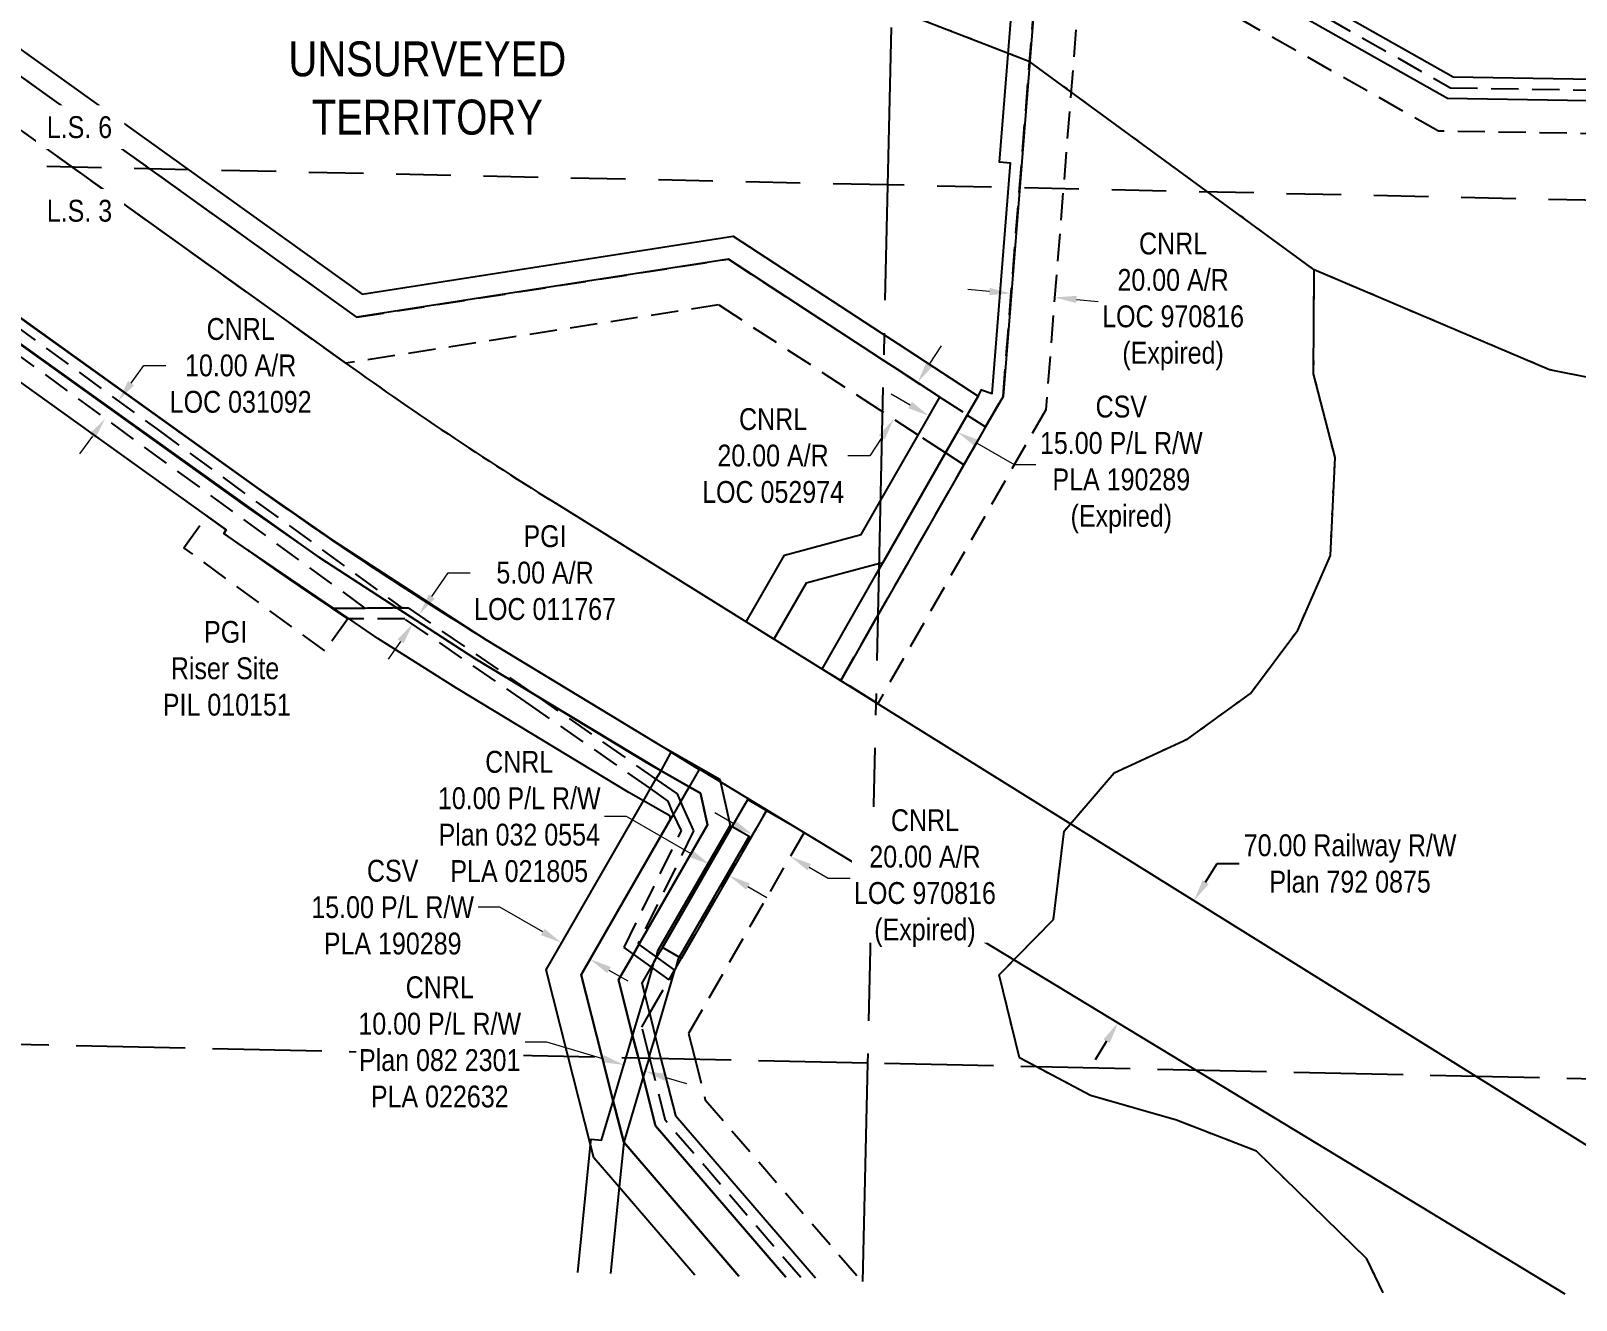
# Model space of a CAD drawing. Extents: x 395442 to 398211, y 6070208 to 6072971.
# Drawn here: x 396847 to 397555, y 6071136 to 6071717 of the extents above; entities that cross this region are included whole.
import ezdxf

# ---------------------------------------------------------------- set-up
doc = ezdxf.new("R2010")
doc.units = 0
doc.header["$LTSCALE"] = 5
doc.header["$PDSIZE"] = 0.5
for name, pattern in [('foc-ACCESSROAD', [3.75, 2.5, -1.25]), ('foc-LSD', [8, 5, -3]), ('foc-QUARTERLINE', [33, 25, -3, 2, -3]), ('foc-UNSURVEYED', [12.5, 10, -2.5]), ('foc-WHEELTRACKS', [2, 0.4, -1.6])]:
    doc.linetypes.add(name, pattern=pattern)
doc.layers.get('Defpoints').update_dxf_attribs({"color": 9})
for name, color, linetype in [('C-AR', 13, 'foc-ACCESSROAD'), ('C-RW', 13, 'Continuous'), ('F-AR', 190, 'foc-ACCESSROAD'), ('F-RW', 190, 'Continuous'), ('F-WS', 190, 'foc-ACCESSROAD'), ('L-SECQ', 8, 'foc-QUARTERLINE'), ('L-SECTION-LSD', 7, 'foc-LSD'), ('L-TITLEDB', 4, 'Continuous'), ('L-TITLEDB-T', 4, 'Continuous'), ('L-UNS-T', 3, 'Continuous'), ('L-USEC', 7, 'foc-UNSURVEYED'), ('T-WATER-P3', 160, 'foc-WHEELTRACKS')]:
    doc.layers.add(name, color=color, linetype=linetype)
for name, color, linetype, lineweight in [('C-AR-T', 13, 'Continuous', 9), ('C-RW-T', 13, 'Continuous', 9), ('F-AR-T', 190, 'Continuous', 9), ('F-RW-T', 190, 'Continuous', 9), ('F-WS-T', 190, 'Continuous', 9)]:
    doc.layers.add(name, color=color, linetype=linetype, lineweight=lineweight)
doc.styles.add('100L', font='ARIALN.TTF', dxfattribs={"height": 11})
doc.styles.add('80CG', font='ARIALN.TTF', dxfattribs={"height": 10})
doc.styles.add('80L', font='ARIALN.TTF', dxfattribs={"height": 10})
doc.styles.add('foc-LtypeFont', font='ARIALN.TTF', dxfattribs={"height": 7.35})
doc.linetypes.add('foc-TOPO-flowdirection-NOLINE', pattern='A,0,[">",foc-LtypeFont,S=0.3,R=0,X=0,Y=-0.945],-20,[">",foc-LtypeFont,S=0.3,R=0,X=0,Y=-0.945],0', length=20)
doc.dimstyles.new('Compass 5 000', dxfattribs={"dimscale": 5, "dimtxt": 9, "dimasz": 2, "dimexe": 0.2, "dimexo": 0.0625, "dimgap": 0.5, "dimtad": 0, "dimtih": 1, "dimtoh": 1, "dimzin": 0, "dimdsep": 46, "dimtxsty": '80CG', "dimcen": 0.1, "dimse1": 1, "dimse2": 1, "dimclrd": 256, "dimclrt": 256, "dimaunit": 1, "dimadec": 4, "dimazin": 0, "dimtfac": 0.06, "dimtofl": 0, "dimtmove": 0, "dimatfit": 1, "dimfxl": 0.2, "dimtolj": 1, "dimtzin": 0, "dimlwd": -1, "dimarcsym": 0})

# ---------------------------------------------------------------- blocks, each defined once
blk = doc.blocks.new('*D501')
at = {"layer": 'C-AR-T', "transparency": 16777216}
for p, q in [((397286.29, 6071597.66), (397276.33, 6071598.57)), ((397326.12, 6071594.02), (397336.08, 6071593.11))]:
    blk.add_line(p, q, dxfattribs=at)
for points in [[(397286.44, 6071599.32), (397286.13, 6071596), (397296.25, 6071596.75)], [(397326.28, 6071595.68), (397325.97, 6071592.36), (397316.16, 6071594.93)]]:
    blk.add_solid(points, dxfattribs=at)
at = {"layer": 'Defpoints', "color": 0, "transparency": 16777216}
for p in [(397316.16, 6071594.93), (397293.78, 6071569.77), (397313.7, 6071567.95)]:
    blk.add_point(p, dxfattribs=at)
at = {"layer": 'C-AR-T', "transparency": 16777216, "insert": (397370.38, 6071593.11), "char_height": 10, "attachment_point": 5, "style": '80CG'}
blk.add_mtext('\\A1;CNRL\\P20.00 A/R\\PLOC 970816\\P(Expired)', dxfattribs=at)
blk = doc.blocks.new('*D505')
at = {"layer": 'C-AR-T', "transparency": 16777216}
for p, q in [((397258.83, 6071564.34), (397264.3, 6071572.72)), ((397236.98, 6071530.85), (397231.51, 6071522.47)), ((397231.51, 6071522.47), (397221.51, 6071522.47))]:
    blk.add_line(p, q, dxfattribs=at)
for points in [[(397257.44, 6071565.25), (397260.23, 6071563.43), (397253.37, 6071555.97)], [(397235.58, 6071531.76), (397238.37, 6071529.94), (397242.44, 6071539.22)]]:
    blk.add_solid(points, dxfattribs=at)
at = {"layer": 'Defpoints', "color": 0, "transparency": 16777216}
for p in [(397255.13, 6071554.81), (397242.44, 6071539.22), (397244.21, 6071538.07)]:
    blk.add_point(p, dxfattribs=at)
at = {"layer": 'C-AR-T', "transparency": 16777216, "insert": (397187.22, 6071522.47), "char_height": 10, "attachment_point": 5, "style": '80CG'}
blk.add_mtext('\\A1;CNRL\\P20.00 A/R\\PLOC 052974', dxfattribs=at)
blk = doc.blocks.new('*D506')
at = {"layer": 'Defpoints', "color": 0, "transparency": 16777216}
for p in [(397258.83, 6071541.04), (397271.67, 6071533.26), (397271.86, 6071533.59)]:
    blk.add_point(p, dxfattribs=at)
at = {"layer": 'F-RW-T', "transparency": 16777216}
for p, q in [((397249.96, 6071545.67), (397241.28, 6071550.63)), ((397280.35, 6071528.3), (397297.58, 6071518.45)), ((397297.58, 6071518.45), (397307.58, 6071518.45))]:
    blk.add_line(p, q, dxfattribs=at)
for points in [[(397250.79, 6071547.11), (397249.13, 6071544.22), (397258.64, 6071540.71)], [(397281.18, 6071529.74), (397279.52, 6071526.85), (397271.67, 6071533.26)]]:
    blk.add_solid(points, dxfattribs=at)
at = {"layer": 'F-RW-T', "transparency": 16777216, "insert": (397346.67, 6071518.45), "char_height": 10, "attachment_point": 5, "style": '80CG'}
blk.add_mtext('\\A1;CSV\\P15.00 P/L R/W\\PPLA 190289\\P(Expired)', dxfattribs=at)
blk = doc.blocks.new('*D509')
at = {"layer": 'C-AR-T', "transparency": 16777216}
for p, q in [((397169.19, 6071353.95), (397160.52, 6071358.94)), ((397203.8, 6071334.06), (397212.47, 6071329.07)), ((397212.47, 6071329.07), (397222.47, 6071329.07))]:
    blk.add_line(p, q, dxfattribs=at)
for points in [[(397170.02, 6071355.4), (397168.36, 6071352.51), (397177.86, 6071348.97)], [(397204.63, 6071335.5), (397202.97, 6071332.61), (397195.13, 6071339.04)]]:
    blk.add_solid(points, dxfattribs=at)
at = {"layer": 'Defpoints', "color": 0, "transparency": 16777216}
for p in [(397177.32, 6071348.03), (397194.59, 6071338.1), (397195.13, 6071339.04)]:
    blk.add_point(p, dxfattribs=at)
at = {"layer": 'C-AR-T', "transparency": 16777216, "insert": (397256.77, 6071329.07), "char_height": 10, "attachment_point": 5, "style": '80CG', "bg_fill": 3, "box_fill_scale": 1.1, "bg_fill_color": 256, "bg_fill_true_color": 13158600, "bg_fill_transparency": 0}
blk.add_mtext('\\A1;CNRL\\P20.00 A/R\\PLOC 970816\\P(Expired)', dxfattribs=at)
blk = doc.blocks.new('*D510')
at = {"layer": 'Defpoints', "color": 0, "transparency": 16777216}
for p in [(397022.38, 6071445.68), (397100.81, 6071391.11), (397103.67, 6071395.24)]:
    blk.add_point(p, dxfattribs=at)
at = {"layer": 'F-AR-T', "transparency": 16777216}
for p, q in [((397030.96, 6071458.01), (397038.51, 6071468.87)), ((397038.51, 6071468.87), (397048.51, 6071468.87)), ((397016.67, 6071437.47), (397010.96, 6071429.26))]:
    blk.add_line(p, q, dxfattribs=at)
for points in [[(397029.59, 6071458.97), (397032.33, 6071457.06), (397025.25, 6071449.8)], [(397015.3, 6071438.42), (397018.04, 6071436.52), (397022.38, 6071445.68)]]:
    blk.add_solid(points, dxfattribs=at)
at = {"layer": 'F-AR-T', "transparency": 16777216, "insert": (397082.81, 6071468.87), "char_height": 10, "attachment_point": 5, "style": '80CG'}
blk.add_mtext('\\A1;PGI\\P5.00 A/R\\PLOC 011767', dxfattribs=at)
blk = doc.blocks.new('*D511')
at = {"layer": 'C-AR-T', "transparency": 16777216}
for p, q in [((396893.27, 6071555.67), (396899.16, 6071563.75)), ((396899.16, 6071563.75), (396909.16, 6071563.75)), ((396875.58, 6071531.44), (396869.69, 6071523.37))]:
    blk.add_line(p, q, dxfattribs=at)
for points in [[(396891.92, 6071556.65), (396894.62, 6071554.69), (396887.37, 6071547.59)], [(396874.24, 6071532.43), (396876.93, 6071530.46), (396881.48, 6071539.52)]]:
    blk.add_solid(points, dxfattribs=at)
at = {"layer": 'Defpoints', "color": 0, "transparency": 16777216}
for p in [(396881.48, 6071539.52), (396908.75, 6071531.99), (396902.86, 6071523.91)]:
    blk.add_point(p, dxfattribs=at)
at = {"layer": 'C-AR-T', "transparency": 16777216, "insert": (396943.44, 6071563.75), "char_height": 10, "attachment_point": 5, "style": '80CG'}
blk.add_mtext('\\A1;CNRL\\P10.00 A/R\\PLOC 031092', dxfattribs=at)
blk = doc.blocks.new('*D515')
at = {"layer": 'Defpoints', "color": 0, "transparency": 16777216}
for p in [(397134.14, 6071375.46), (397147.14, 6071367.98), (397090.4, 6071299.44)]:
    blk.add_point(p, dxfattribs=at)
at = {"layer": 'F-RW-T', "transparency": 16777216}
for p, q in [((397062.12, 6071315.71), (397052.12, 6071315.71)), ((397081.73, 6071304.43), (397062.12, 6071315.71)), ((397112.07, 6071286.97), (397120.74, 6071281.98))]:
    blk.add_line(p, q, dxfattribs=at)
for points in [[(397082.56, 6071305.87), (397080.9, 6071302.98), (397090.4, 6071299.44)], [(397112.9, 6071288.42), (397111.24, 6071285.53), (397103.4, 6071291.96)]]:
    blk.add_solid(points, dxfattribs=at)
at = {"layer": 'F-RW-T', "transparency": 16777216, "insert": (397013.04, 6071315.71), "char_height": 10, "attachment_point": 5, "style": '80CG'}
blk.add_mtext('\\A1;CSV\\P15.00 P/L R/W\\PPLA 190289', dxfattribs=at)
blk = doc.blocks.new('*D516')
at = {"layer": 'C-RW-T', "transparency": 16777216}
for p, q in [((397083.68, 6071254.02), (397073.68, 6071254.02)), ((397109.34, 6071246.38), (397083.68, 6071254.02)), ((397138.06, 6071237.84), (397147.64, 6071234.98))]:
    blk.add_line(p, q, dxfattribs=at)
for points in [[(397109.81, 6071247.98), (397108.86, 6071244.79), (397118.92, 6071243.53)], [(397138.53, 6071239.43), (397137.58, 6071236.24), (397128.47, 6071240.69)]]:
    blk.add_solid(points, dxfattribs=at)
at = {"layer": 'Defpoints', "color": 0, "transparency": 16777216}
for p in [(397123.1, 6071257.57), (397132.65, 6071254.73), (397118.92, 6071243.53)]:
    blk.add_point(p, dxfattribs=at)
at = {"layer": 'C-RW-T', "transparency": 16777216, "insert": (397034.59, 6071254.02), "char_height": 10, "attachment_point": 5, "style": '80CG', "bg_fill": 3, "box_fill_scale": 1.1, "bg_fill_color": 256, "bg_fill_true_color": 13158600, "bg_fill_transparency": 0}
blk.add_mtext('\\A1;CNRL\\P10.00 P/L R/W\\PPlan 082 2301\\PPLA 022632', dxfattribs=at)
blk = doc.blocks.new('*D517')
at = {"layer": 'C-RW-T', "transparency": 16777216}
for p, q in [((397120.09, 6071357.23), (397110.09, 6071357.23)), ((397149.66, 6071340.22), (397120.09, 6071357.23)), ((397175.73, 6071325.22), (397184.39, 6071320.23))]:
    blk.add_line(p, q, dxfattribs=at)
for points in [[(397150.49, 6071341.66), (397148.83, 6071338.77), (397158.33, 6071335.23)], [(397176.56, 6071326.67), (397174.9, 6071323.78), (397167.06, 6071330.21)]]:
    blk.add_solid(points, dxfattribs=at)
at = {"layer": 'Defpoints', "color": 0, "transparency": 16777216}
for p in [(397163.89, 6071344.9), (397158.33, 6071335.23), (397172.62, 6071339.88)]:
    blk.add_point(p, dxfattribs=at)
at = {"layer": 'C-RW-T', "transparency": 16777216, "insert": (397071, 6071357.23), "char_height": 10, "attachment_point": 5, "style": '80CG'}
blk.add_mtext('\\A1;CNRL\\P10.00 P/L R/W^JPlan 032 0554\\PPLA 021805', dxfattribs=at)
blk = doc.blocks.new('*D519')
at = {"layer": 'Defpoints', "color": 0, "transparency": 16777216}
for p in [(397379.98, 6071318.72), (397391.07, 6071311.82), (397356.29, 6071255.98)]:
    blk.add_point(p, dxfattribs=at)
at = {"layer": 'L-TITLEDB-T', "transparency": 16777216}
for p, q in [((397385.27, 6071327.21), (397390.56, 6071335.7)), ((397390.56, 6071335.7), (397400.56, 6071335.7)), ((397339.93, 6071254.4), (397334.64, 6071245.91))]:
    blk.add_line(p, q, dxfattribs=at)
for points in [[(397383.85, 6071328.09), (397386.68, 6071326.33), (397379.98, 6071318.72)], [(397338.51, 6071255.28), (397341.34, 6071253.51), (397345.21, 6071262.88)]]:
    blk.add_solid(points, dxfattribs=at)
at = {"layer": 'L-TITLEDB-T', "transparency": 16777216, "insert": (397451.44, 6071335.7), "char_height": 10, "attachment_point": 5, "style": '80CG'}
blk.add_mtext('\\A1;70.00 Railway R/W\\PPlan 792 0875', dxfattribs=at)

msp = doc.modelspace()

# ---------------------------------------------------------------- linework, layer by layer
at = {"layer": 'C-AR'}
for points in [[(397377.119, 6072267.377), (397357.014, 6072047.299), (397334.555, 6071801.459), (397331.779, 6071789.755), (397331.437, 6071788.311), (397330.458, 6071774.878), (397328.869, 6071754.869), (397312.081, 6071543.516), (397235.175, 6071408.99), (397232.843, 6071410.445), (397218.196, 6071419.555), (397233.668, 6071446.648), (397274.598, 6071518.243), (397284.538, 6071535.63), (397292.5, 6071549.558), (397310.519, 6071776.414), (397311.609, 6071791.36), (397314.759, 6071804.664), (397336.973, 6072047.738), (397355.718, 6072252.936)], [(396349.681, 6072049.583), (396418.363, 6072000.327), (396448.045, 6071979.049), (396996.566, 6071585.844), (397166.751, 6071612.48), (397236.411, 6071567.029), (397244.022, 6071562.064), (397263.568, 6071549.31), (397276.152, 6071541.1), (397284.538, 6071535.63), (397274.598, 6071518.243), (397266.214, 6071523.714), (397253.621, 6071531.93), (397235.875, 6071543.508), (397162.257, 6071591.542), (396991.644, 6071564.772), (396447.492, 6071954.968), (396417.808, 6071976.18), (396362.93, 6072015.574), (396349.127, 6072025.466)], [(398144.108, 6071559.372), (398074.314, 6071560.553), (398044.154, 6071561.063), (397888.692, 6071563.695), (397738.164, 6071666.953), (397491.922, 6071671.039), (397346.142, 6071753.507), (397328.869, 6071754.869), (397330.457, 6071774.87), (397355.368, 6071772.84), (397359.036, 6071769.182), (397497.339, 6071690.95), (397744.512, 6071686.848), (397895.045, 6071583.587), (398044.606, 6071581.056), (398074.766, 6071580.545), (398144.56, 6071579.364)], [(397199.865, 6071146.213), (397137.943, 6071218.07), (397130.579, 6071247.215), (397130.435, 6071247.717), (397127.109, 6071260.852), (397130.671, 6071267.037), (397139.609, 6071282.558), (397142.137, 6071286.92), (397142.477, 6071287.539), (397145.247, 6071292.354), (397184.249, 6071360.062), (397201.406, 6071349.961), (397148.483, 6071257.908), (397151.177, 6071247.266), (397156.171, 6071227.551), (397226.77, 6071145.625)]]:
    msp.add_lwpolyline(points, dxfattribs=at)
msp.add_lwpolyline([(396764.127, 6071637.56), (396796.738, 6071613.754), (396808.89, 6071604.884), (396905.022, 6071534.712), (397017.252, 6071452.791), (397014.996, 6071452.781), (397014.088, 6071452.776), (397000.4, 6071452.713), (396802.335, 6071597.291), (396790.183, 6071606.161), (396761.276, 6071627.263), (396745.297, 6071625.814), (396732.861, 6071634.729), (396754.197, 6071636.658), (396761.828, 6071637.35), (396764.127, 6071637.56)], close=True, dxfattribs=at)
at = {"layer": 'C-RW'}
for points in [[(397193.066, 6071146.361), (397133.389, 6071215.697), (397127.716, 6071238.027), (397125.224, 6071247.831), (397122.913, 6071256.932), (397121.824, 6071261.217), (397116.474, 6071282.515), (397123.252, 6071294.302), (397125.757, 6071298.658), (397157.266, 6071353.445), (397154.063, 6071367.947), (397148.83, 6071370.916), (397136.034, 6071378.198), (397050.695, 6071429.566), (396979.694, 6071475.642), (396415.455, 6071879.377), (396387.041, 6071899.782), (396346.901, 6071928.583)], [(397310.519, 6071776.414), (397292.5, 6071549.558), (397284.538, 6071535.63), (397274.598, 6071518.243), (397233.668, 6071446.648), (397218.198, 6071419.533), (397209.723, 6071424.794), (397234.146, 6071467.609), (397237.507, 6071473.494), (397266.214, 6071523.714), (397276.152, 6071541.1), (397281.123, 6071549.797), (397282.702, 6071552.56), (397287.601, 6071550.994), (397295.941, 6071656.471), (397290.961, 6071656.867), (397301.736, 6071792.151)], [(397378.776, 6071763.747), (397498.689, 6071695.926), (397746.081, 6071691.82)], [(397742.925, 6071681.874), (397495.985, 6071685.972), (397372.366, 6071755.891)], [(396811.491, 6071607.887), (396950.899, 6071507.981), (396985.355, 6071483.895), (397055.924, 6071438.196), (397134.519, 6071390.522), (397162.892, 6071374.427), (397167.559, 6071353.211), (397167.869, 6071351.812), (397136.55, 6071297.371), (397133.825, 6071292.83), (397133.235, 6071291.604), (397132.636, 6071290.546), (397131.422, 6071288.446), (397127.155, 6071281.033), (397128.497, 6071275.69), (397130.671, 6071267.037), (397131.518, 6071263.666), (397133.282, 6071256.719), (397135.598, 6071247.605), (397142.5, 6071220.44), (397206.592, 6071146.066)], [(397097.788, 6071148.442), (397103.624, 6071206.967), (397103.886, 6071209.592), (397108.678, 6071209.114), (397114.007, 6071227.015), (397118.147, 6071240.923), (397120.237, 6071247.939), (397122.913, 6071256.932), (397128.497, 6071275.69), (397131.962, 6071288.054), (397132.646, 6071290.53), (397133.235, 6071291.604), (397133.797, 6071292.88), (397134.353, 6071295.361), (397134.588, 6071296.147), (397167.559, 6071353.211), (397168.42, 6071352.713), (397176.2, 6071348.215), (397144.282, 6071292.941), (397143.835, 6071292.166), (397142.985, 6071289.311), (397142.475, 6071287.541), (397142.141, 6071286.914), (397133.282, 6071256.719), (397130.435, 6071247.717), (397130.592, 6071247.228), (397127.716, 6071238.027), (397118.81, 6071208.104), (397116.756, 6071187.511), (397112.827, 6071148.113)]]:
    msp.add_lwpolyline(points, dxfattribs=at)
msp.add_lwpolyline([(397184.248, 6071360.061), (397145.244, 6071292.359), (397144.282, 6071292.941), (397136.549, 6071297.372), (397167.873, 6071351.807), (397168.163, 6071352.272), (397168.42, 6071352.713), (397175.642, 6071365.122), (397184.248, 6071360.061)], close=True, dxfattribs=at)
at = {"layer": 'F-AR'}
msp.add_lwpolyline([(397020.124, 6071452.804), (397078.397, 6071412.843), (397133.548, 6071374.429), (397143.233, 6071367.685), (397144.85, 6071363.999), (397145.761, 6071361.921), (397150.789, 6071350.643), (397125.353, 6071298.949), (397125.757, 6071298.658), (397133.797, 6071292.88), (397142.141, 6071286.914), (397139.608, 6071282.56), (397131.962, 6071288.054), (397131.432, 6071288.436), (397123.252, 6071294.302), (397118.998, 6071297.355), (397145.272, 6071350.754), (397141.632, 6071358.407), (397140.99, 6071359.755), (397139.233, 6071364.374), (397131.041, 6071370.073), (397075.657, 6071408.611), (397018.575, 6071447.797), (396993.138, 6071447.73), (396992.511, 6071447.728), (396985.192, 6071452.628), (396985.943, 6071452.634), (396989.976, 6071452.665), (397000.4, 6071452.713), (397014.088, 6071452.776), (397014.996, 6071452.781), (397017.252, 6071452.791), (397020.124, 6071452.804)], close=True, dxfattribs=at)
at = {"layer": 'F-RW'}
for points in [[(396450.446, 6071989.652), (396999.064, 6071596.355), (397168.999, 6071622.952), (397236.679, 6071578.793), (397244.544, 6071573.662), (397281.123, 6071549.797), (397276.152, 6071541.1), (397266.214, 6071523.714), (397237.507, 6071473.494), (397234.261, 6071472.681), (397202.333, 6071464.082), (397187.578, 6071438.468), (397174.842, 6071446.399), (397192.433, 6071476.943), (397227.489, 6071486.384), (397234.867, 6071499.244), (397253.621, 6071531.93), (397263.568, 6071549.31), (397244.022, 6071562.064), (397236.411, 6071567.029), (397166.751, 6071612.48), (396996.566, 6071585.844), (396448.045, 6071979.049)], [(396804.928, 6071600.292), (396945.053, 6071499.866), (396979.694, 6071475.642), (397014.996, 6071452.781), (397050.648, 6071429.691), (397078.399, 6071412.856), (397129.295, 6071382.023), (397136.017, 6071378.209), (397148.831, 6071370.918), (397154.063, 6071367.947), (397157.266, 6071353.445), (397125.757, 6071298.658), (397123.252, 6071294.302), (397116.474, 6071282.515), (397121.824, 6071261.217), (397122.913, 6071256.932), (397125.224, 6071247.83), (397127.716, 6071238.027), (397133.389, 6071215.697), (397193.066, 6071146.361)], [(397171.545, 6071146.831), (397118.81, 6071208.104), (397114.007, 6071227.015), (397108.627, 6071248.191), (397099.315, 6071284.862), (397140.299, 6071356.09), (397139.987, 6071357.563), (397127.819, 6071364.472), (397121.2, 6071368.231), (397042.231, 6071416.076), (397006.173, 6071438.845), (396993.138, 6071447.73), (396985.943, 6071452.634), (396947.343, 6071478.873), (396946.999, 6071479.109), (396942.194, 6071482.413), (396935.701, 6071486.878), (396936.868, 6071488.503), (396928.704, 6071494.355), (396927.93, 6071494.91), (396829.961, 6071565.13)], [(397151.432, 6071147.27), (397116.756, 6071187.511), (397105.142, 6071200.988), (397103.624, 6071206.967), (397093.067, 6071248.53), (397083.28, 6071287.067), (397127.819, 6071364.472), (397131.041, 6071370.073), (397133.548, 6071374.429), (397135.981, 6071378.242), (397140.587, 6071386.662), (397153.37, 6071378.806), (397148.831, 6071370.917), (397144.85, 6071363.999), (397141.632, 6071358.407), (397140.299, 6071356.09), (397099.315, 6071284.862), (397108.627, 6071248.192), (397114.007, 6071227.015), (397118.81, 6071208.104), (397171.545, 6071146.831)]]:
    msp.add_lwpolyline(points, dxfattribs=at)
at = {"layer": 'F-WS'}
msp.add_lwpolyline([(396935.701, 6071486.878), (396942.176, 6071482.339), (396946.967, 6071478.976), (396947.311, 6071478.736), (396955.194, 6071473.102), (396958.247, 6071470.966), (396958.938, 6071470.487), (396968.305, 6071464.036), (396969.61, 6071463.139), (396970.651, 6071462.428), (396981.032, 6071455.396), (396981.495, 6071455.086), (396982.427, 6071454.46), (396985.192, 6071452.628), (396992.511, 6071447.728), (396982.016, 6071433.073), (396917.444, 6071480.282), (396927.93, 6071494.91), (396928.704, 6071494.355), (396936.868, 6071488.503), (396935.701, 6071486.878)], close=True, dxfattribs=at)
at = {"layer": 'L-SECQ'}
for p, q in [((397248.821, 6072048.49), (397230.495, 6071244.36)), ((397230.495, 6071244.36), (397228.218, 6071144.424))]:
    msp.add_line(p, q, dxfattribs=at)
at = {"layer": 'L-SECTION-LSD'}
for p, q in [((397239.658, 6071646.425), (396432.19, 6071664.048)), ((398047.122, 6071628.792), (397239.658, 6071646.425))]:
    msp.add_line(p, q, dxfattribs=at)
at = {"layer": 'L-TITLEDB', "flags": 128}
for points in [[(396349.127, 6072025.466), (396417.728, 6071976.189), (396991.704, 6071564.737, 0.0177183), (397092.593, 6071497.683), (397673.624, 6071135.867)], [(397549.845, 6071138.57), (397055.924, 6071438.196, -0.0188116), (396950.899, 6071507.981), (396445.544, 6071870.207), (396347.179, 6071940.693)]]:
    msp.add_lwpolyline(points, format="xyb", dxfattribs=at)
at = {"layer": 'L-USEC'}
for p, q in [((397230.495, 6071244.36), (396422.954, 6071261.994)), ((398038.034, 6071226.726), (397230.495, 6071244.36))]:
    msp.add_line(p, q, dxfattribs=at)
at = {"layer": 'T-WATER-P3', "linetype": 'foc-TOPO-flowdirection-NOLINE', "flags": 128}
for points in [[(397435.034, 6071607.566), (397304.843, 6071702.783), (397231.398, 6071731.312), (397197.803, 6071748.501), (397168.519, 6071770.279), (397145.232, 6071797.734), (397128.989, 6071832.267), (397083.259, 6071887.515), (397056.066, 6071909.897), (397021.982, 6071926.564), (396991.249, 6071947.366), (396965.958, 6071972.613), (396937.989, 6071995.013), (396914.346, 6072022.062), (396879.702, 6072087.558), (396860.209, 6072117.36), (396842.796, 6072150.08), (396819.439, 6072177.123), (396790.039, 6072198.903), (396753.814, 6072212.77), (396716.448, 6072202.403), (396681.071, 6072217.14), (396662.979, 6072248.63), (396641.341, 6072278.125), (396606.447, 6072343.034), (396577.672, 6072363.673), (396558.376, 6072394.123), (396538.377, 6072472.635), (396521.274, 6072505.764), (396523.593, 6072550.555), (396538.464, 6072583.97), (396550.075, 6072622.56)], [(397466.51, 6071139.221), (397459.127, 6071154.718), (397408.521, 6071204.084), (397372.004, 6071218.197), (397332.634, 6071229.525), (397299.987, 6071246.81), (397290.768, 6071284.804), (397315.596, 6071310.109), (397320.43, 6071350.508), (397343.396, 6071377.276), (397377.138, 6071392.885), (397405.786, 6071413.651), (397427.44, 6071442.642), (397442.386, 6071476.711), (397444.53, 6071521.624), (397434.723, 6071559.983), (397435.034, 6071607.566)], [(397743.505, 6071538.125), (397679.746, 6071546.207), (397584.999, 6071553.328), (397542.661, 6071561.817), (397435.034, 6071607.566)]]:
    msp.add_lwpolyline(points, dxfattribs=at)
at = {"layer": 'T-WATER-P3', "flags": 128}
for points in [[(397435.034, 6071607.566), (397304.843, 6071702.783), (397231.398, 6071731.312), (397197.803, 6071748.501), (397168.519, 6071770.279), (397145.232, 6071797.734), (397128.989, 6071832.267), (397083.259, 6071887.515), (397056.066, 6071909.897), (397021.982, 6071926.564), (396991.249, 6071947.366), (396965.958, 6071972.613), (396937.989, 6071995.013), (396914.346, 6072022.062), (396879.702, 6072087.558), (396860.209, 6072117.36), (396842.796, 6072150.08), (396819.439, 6072177.123), (396790.039, 6072198.903), (396753.814, 6072212.77), (396716.448, 6072202.403), (396681.071, 6072217.14), (396662.979, 6072248.63), (396641.341, 6072278.125), (396606.447, 6072343.034), (396577.672, 6072363.673), (396558.376, 6072394.123), (396538.377, 6072472.635), (396521.274, 6072505.764), (396523.593, 6072550.555), (396538.464, 6072583.97), (396550.075, 6072622.56)], [(397466.51, 6071139.221), (397459.127, 6071154.718), (397408.521, 6071204.084), (397372.004, 6071218.197), (397332.634, 6071229.525), (397299.987, 6071246.81), (397290.768, 6071284.804), (397315.596, 6071310.109), (397320.43, 6071350.508), (397343.396, 6071377.276), (397377.138, 6071392.885), (397405.786, 6071413.651), (397427.44, 6071442.642), (397442.386, 6071476.711), (397444.53, 6071521.624), (397434.723, 6071559.983), (397435.034, 6071607.566)], [(397743.505, 6071538.125), (397679.746, 6071546.207), (397584.999, 6071553.328), (397542.661, 6071561.817), (397435.034, 6071607.566)]]:
    msp.add_lwpolyline(points, dxfattribs=at)

# ---------------------------------------------------------------- texts
at = {"layer": 'F-WS-T', "insert": (396907.309, 6071446.803), "char_height": 9.99622, "attachment_point": 1, "style": '80L'}
msp.add_mtext_dynamic_manual_height_columns('\\pi19.371;PGI\\P\\pi4.1655;Riser Site\\P\\pi0.50048;PIL 010151', width=56.58704, gutter_width=50, heights=[0], dxfattribs=at)
at = {"layer": 'L-UNS-T', "color": 3, "insert": (397028.901, 6071690.709), "char_height": 15.99396, "attachment_point": 5, "style": '80L'}
msp.add_mtext_dynamic_manual_height_columns('UNSURVEYED TERRITORY', width=126.41375, gutter_width=47.5, heights=[0], dxfattribs=at)

# ---------------------------------------------------------------- dimensions: what is measured, and where the dimension line sits
at = {"layer": 'C-AR-T'}
for base, p1, p2, angle, text, picture, middle in [((397316.165, 6071594.93), (397293.78, 6071569.77), (397313.7, 6071567.95), 354.780163, 'CNRL\\P20.00 A/R\\PLOC 970816\\P(Expired)', '*D501', (397370.383, 6071593.111)), ((396881.479, 6071539.52), (396908.753, 6071531.988), (396902.859, 6071523.913), 233.872503, 'CNRL\\P10.00 A/R\\PLOC 031092', '*D511', (396943.435, 6071563.749))]:
    dim = msp.add_linear_dim(base=base, p1=p1, p2=p2, angle=angle, text=text, dimstyle='Compass 5 000', dxfattribs=at)
    dim.commit()
    dim.dimension.update_dxf_attribs({"geometry": picture, "text_midpoint": middle, "dimtype": 161})
dim = msp.add_aligned_dim(p1=(397255.135, 6071554.813), p2=(397244.211, 6071538.07), distance=-2.111, text='CNRL\\P20.00 A/R\\PLOC 052974', dimstyle='Compass 5 000', dxfattribs=at)
dim.commit()
dim.dimension.update_dxf_attribs({"geometry": '*D505', "text_midpoint": (397187.224, 6071522.473)})
at = {"layer": 'F-AR-T'}
dim = msp.add_linear_dim(base=(397022.381, 6071445.681), p1=(397103.675, 6071395.236), p2=(397100.805, 6071391.112), angle=235.169265, text='PGI\\P5.00 A/R\\PLOC 011767', dimstyle='Compass 5 000', dxfattribs=at)
dim.commit()
dim.dimension.update_dxf_attribs({"geometry": '*D510', "text_midpoint": (397082.814, 6071468.865), "dimtype": 161})
at = {"layer": 'F-RW-T'}
dim = msp.add_linear_dim(base=(397271.67, 6071533.259), p1=(397258.834, 6071541.039), p2=(397271.861, 6071533.592), angle=330.247104, text='CSV\\P15.00 P/L R/W\\PPLA 190289\\P(Expired)', dimstyle='Compass 5 000', dxfattribs=at)
dim.commit()
dim.dimension.update_dxf_attribs({"geometry": '*D506', "text_midpoint": (397346.666, 6071518.449), "dimtype": 161})
at = {"layer": 'L-TITLEDB-T'}
dim = msp.add_aligned_dim(p1=(397356.295, 6071255.983), p2=(397391.065, 6071311.82), distance=13.054, text='70.00 Railway R/W\\PPlan 792 0875', dimstyle='Compass 5 000', dxfattribs=at)
dim.commit()
dim.dimension.update_dxf_attribs({"geometry": '*D519', "text_midpoint": (397451.442, 6071335.698)})

# ---------------------------------------------------------------- next in the draw order: texts
at = {"layer": 'L-SECTION-LSD', "char_height": 9.9962, "attachment_point": 1, "style": '100L', "bg_fill": 3, "box_fill_scale": 1.5, "bg_fill_color": 256, "bg_fill_transparency": 0}
for s, width, insert in [('L.S. 6', 30.48313, (396854.666, 6071677.902)), ('L.S. 3', 30.37591, (396854.666, 6071639.631))]:
    msp.add_mtext_dynamic_manual_height_columns(s, width=width, gutter_width=55, heights=[0], dxfattribs=dict(at, insert=insert))

# ---------------------------------------------------------------- next in the draw order: dimensions: what is measured, and where the dimension line sits
at = {"layer": 'C-AR-T'}
dim = msp.add_linear_dim(base=(397195.127, 6071339.041), p1=(397177.317, 6071348.029), p2=(397194.587, 6071338.1), angle=330.104731, text='CNRL\\P20.00 A/R\\PLOC 970816\\P(Expired)', dimstyle='Compass 5 000', override={"dimtfill": 1}, dxfattribs=at)
dim.commit()
dim.dimension.update_dxf_attribs({"geometry": '*D509', "text_midpoint": (397256.767, 6071329.073), "dimtype": 161})
at = {"layer": 'C-RW-T'}
dim = msp.add_linear_dim(base=(397118.923, 6071243.531), p1=(397132.652, 6071254.726), p2=(397123.102, 6071257.569), angle=163.422205, text='CNRL\\P10.00 P/L R/W\\PPlan 082 2301\\PPLA 022632', dimstyle='Compass 5 000', override={"dimtfill": 1}, dxfattribs=at)
dim.commit()
dim.dimension.update_dxf_attribs({"geometry": '*D516', "text_midpoint": (397034.593, 6071254.023), "dimtype": 161})

# ---------------------------------------------------------------- next in the draw order: dimensions: what is measured, and where the dimension line sits
dim = msp.add_linear_dim(base=(397158.329, 6071335.229), p1=(397172.622, 6071339.878), p2=(397163.892, 6071344.9), angle=150.089015, text='CNRL\\P10.00 P/L R/W^JPlan 032 0554\\PPLA 021805', dimstyle='Compass 5 000', dxfattribs=at)
dim.commit()
dim.dimension.update_dxf_attribs({"geometry": '*D517', "text_midpoint": (397071.002, 6071357.229), "dimtype": 161})
at = {"layer": 'F-RW-T'}
dim = msp.add_linear_dim(base=(397090.4, 6071299.438), p1=(397147.139, 6071367.977), p2=(397134.139, 6071375.457), angle=150.085186, text='CSV\\P15.00 P/L R/W\\PPLA 190289', dimstyle='Compass 5 000', dxfattribs=at)
dim.commit()
dim.dimension.update_dxf_attribs({"geometry": '*D515', "text_midpoint": (397013.038, 6071315.708), "dimtype": 161})

doc.saveas('drawing.dxf')
